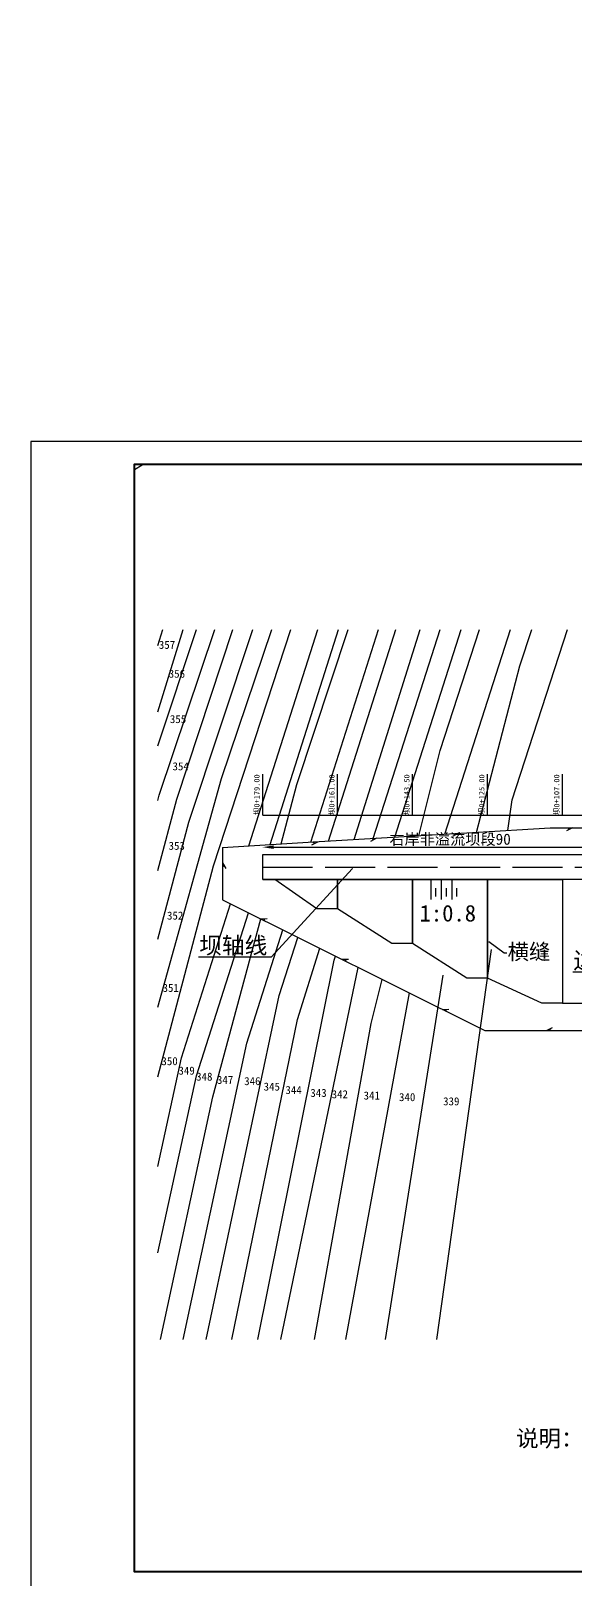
# Model space of a CAD drawing. Extents: x -40496 to 18830, y -938 to 396008.
# Drawn here: x 2316.1 to 2446.8, y -475.6 to -103.7 of the extents above; entities that cross this region are included whole.
import ezdxf
from ezdxf import colors
from ezdxf.entities.mleader import LeaderData, LeaderLine
from ezdxf.math import Vec2, Vec3

# ---------------------------------------------------------------- set-up
doc = ezdxf.new("R2010")
doc.units = 0
doc.header["$MEASUREMENT"] = 0
doc.linetypes.add('ACAD_ISO02W100', pattern=[15, 12, -3])
for name, color, linetype in [('Contour_Line_Intermediate', 7, 'Continuous'), ('Contour_Line_Major', 7, 'Continuous'), ('Contour_Line_Minor', 7, 'Continuous'), ('Iso-height_Area', 7, 'Continuous')]:
    doc.layers.add(name, color=color, linetype=linetype)
doc.styles.get("Standard").update_dxf_attribs({"font": 'simfang.ttf'})
doc.dimstyles.get("Standard").update_dxf_attribs({"dimtxt": 0.1, "dimasz": 0.18, "dimexe": 0.18, "dimexo": 0.0625, "dimgap": 0.09, "dimtad": 1, "dimtih": 1, "dimtoh": 1, "dimdec": 4, "dimzin": 0, "dimdsep": 46, "dimtxsty": 'Standard', "dimcen": 0.09, "dimadec": 0, "dimazin": 0, "dimtfac": 1, "dimtdec": 4, "dimtofl": 0, "dimtmove": 0, "dimatfit": 3, "dimfxl": 1, "dimtolj": 1, "dimtzin": 0, "dimarcsym": 0})

# ---------------------------------------------------------------- blocks, each defined once
blk = doc.blocks.new('*D22')
at = {"color": 0, "lineweight": -2, "transparency": 16777216}
for p, q in [((2371.76, 3035.97), (2371.76, 9325.89)), ((2461.76, 3035.72), (2461.76, 9325.89)), ((2374.43, -299.78), (2459.08, -299.78))]:
    blk.add_line(p, q, dxfattribs=at)
at = {"color": 0, "transparency": 16777216}
for points in [[(2374.43, -299.33), (2374.43, -300.22), (2371.76, -299.78)], [(2459.08, -299.33), (2459.08, -300.22), (2461.76, -299.78)]]:
    blk.add_solid(points, dxfattribs=at)
at = {"layer": 'Defpoints', "color": 0, "transparency": 16777216}
for p in [(2461.76, -299.78), (2371.76, -306.27), (2461.76, -306.52)]:
    blk.add_point(p, dxfattribs=at)
at = {"color": 0, "transparency": 16777216, "insert": (2416.76, -298.02), "char_height": 2.6738, "attachment_point": 5}
blk.add_mtext('\\A1;{\\fSimSun|b0|i0|c134|p2;右岸非溢流坝段}90', dxfattribs=at)

msp = doc.modelspace()

# ---------------------------------------------------------------- linework, layer by layer
for p, q in [((2371.75626, -292.06069, 1657418.80929), (2371.75626, -282.27624, 1657418.80929)), ((2389.76281, -292.06069, 1657418.80929), (2389.76281, -282.27624, 1657418.80929)), ((2407.76281, -292.06069, 1657418.80929), (2407.76281, -282.27624, 1657418.80929)), ((2425.76281, -292.06069, 1657418.80929), (2425.76281, -282.27624, 1657418.80929)), ((2443.75626, -292.06069, 1657418.80929), (2443.75626, -282.27624, 1657418.80929)), ((2371.75626, -292.06069, 1657418.80929), (2550.75627, -292.06069, 1657418.80929)), ((2383.99729, -298.53562, 2209386.59468), (2403.04937, -297.40844, 2209384.94302)), ((2403.04937, -297.40844, 2209384.94302), (2412.45129, -296.85219, 2209384.12795)), ((2412.45129, -296.85219, 2209384.12795), (2422.11474, -296.28047, 2209383.29021)), ((2418.75272, -296.45244, 2135189.82442), (2417.36121, -297.19264, 1229529.16153)), ((2418.05697, -296.82254, 1682359.49297), (2417.77086, -296.53747, 2046147.13551)), ((2422.11474, -296.28047, 2209383.29021), (2440.80316, -295.1748, 2209381.67008)), ((2440.80316, -295.1748, 2209381.67008), (2463.99503, -295.05254, 1719452.0175)), ((2446.14793, -295.15629, 2135189.82442), (2444.75643, -295.89649, 1229529.16153)), ((2445.45218, -295.52639, 1682359.49297), (2445.08443, -295.15997, 2149952.49824)), ((2362.14089, -299.82872, 2209388.48945), (2383.99729, -298.53562, 2209386.59468)), ((2362.14089, -299.82872, 2209388.48945), (2362.14089, -312.44987, 2209388.48945)), ((2384.89342, -298.55099, 2135189.82442), (2383.50191, -299.29119, 1229529.16153)), ((2384.19766, -298.92109, 1682359.49297), (2383.82991, -298.55467, 2149952.49824)), ((2399.07061, -297.64383, 2209385.28795), (2397.67911, -298.38404, 1303724.62506)), ((2398.37486, -298.01394, 1756554.9565), (2398.00711, -297.64752, 2224147.96177)), ((2362.14089, -303.55441, 2209388.48945), (2362.8811, -304.94592, 1303727.82656)), ((2362.511, -304.25016, 1756558.15801), (2362.14458, -304.61791, 2224151.16327)), ((2371.75628, -307.56701, 1657418.80929), (2441.75627, -307.56701, 1657418.80929)), ((2412.16421, -307.56701, 1657418.80929), (2412.16421, -312.33446, 1657418.80929)), ((2414.65991, -307.56701, 1657418.80929), (2414.65991, -312.33446, 1657418.80929)), ((2417.15544, -307.56701, 1657418.80929), (2417.15544, -312.33446, 1657418.80929)), ((2413.37545, -311.63814, 1657418.80929), (2413.37545, -309.65598, 1657418.80929)), ((2415.87115, -311.63814, 1657418.80929), (2415.87115, -309.65598, 1657418.80929)), ((2418.36667, -311.63814, 1657418.80929), (2418.36667, -309.65598, 1657418.80929)), ((2362.14089, -312.44987, 2209388.48945), (2425.08479, -343.84366, 1229529.16153)), ((2371.25659, -316.99719, 1763807.22144), (2372.83218, -316.95586, 858146.55855)), ((2372.04439, -316.97653, 1310976.89), (2372.20994, -317.46856, 1778569.89526)), ((2390.764, -326.72589, 1763807.22144), (2392.33959, -326.68456, 858146.55855)), ((2391.5518, -326.70522, 1310976.89), (2391.71735, -327.19726, 1778569.89526)), ((2414.89189, -338.76608, 1763807.22144), (2416.46748, -338.72475, 858146.55855)), ((2415.67968, -338.74541, 1310976.89), (2415.84523, -339.23745, 1778569.89526)), ((2425.08479, -343.84366, 1229529.16153), (2476.09764, -343.84366, 1719452.0175)), ((2439.93691, -343.84366, 1372167.53436), (2441.32841, -343.10346, 466506.87148)), ((2440.63266, -343.47356, 919337.20292), (2441.00041, -343.83998, 1386930.20818))]:
    msp.add_line(p, q)
at = {"linetype": 'ACAD_ISO02W100'}
msp.add_line((2371.75628, -304.56701, 1657418.80929), (2550.75627, -304.56701, 1657418.80929), dxfattribs=at)
for points, elevation in [([(2707.13109, -478.79575), (2707.13109, -202.28875), (2316.11109, -202.28875), (2316.11109, -478.79575)], 9268010.64), ([(2371.75628, -301.56701), (2550.75627, -301.56701), (2550.75627, -307.56701), (2371.75628, -307.56701), (2371.75628, -301.56701)], 1657418.80929), ([(2389.76283, -307.56701), (2389.76283, -314.5666), (2384.76283, -314.5666), (2374.65386, -307.56701), (2389.76283, -307.56701)], 1657418.80929), ([(2407.76283, -307.56701), (2407.76283, -322.90553), (2402.76283, -322.90553), (2389.76283, -314.5666), (2389.76283, -307.56701), (2407.76283, -307.56701)], 1657418.80929), ([(2425.76282, -307.56701), (2425.76282, -331.24445), (2420.76283, -331.24445), (2407.76283, -322.90553), (2407.76283, -307.56701), (2425.76282, -307.56701)], 1657418.80929), ([(2443.75627, -307.56701), (2443.76282, -337.26701), (2438.76282, -337.26701), (2425.76282, -331.24445), (2425.76282, -307.56701), (2443.75627, -307.56701)], 1657418.80929)]:
    msp.add_lwpolyline(points, dxfattribs=dict(elevation=elevation))
at = {"lineweight": 40, "elevation": 9221194.65613}
msp.add_lwpolyline([(2702.62599, -207.72825), (2702.62599, -473.85646), (2340.98835, -473.85646), (2340.98835, -207.72825)], close=True, dxfattribs=at)
at = {"elevation": 1657418.80929}
msp.add_lwpolyline([(2461.75627, -307.56701), (2443.75627, -307.56701), (2443.75627, -337.26701), (2461.75627, -337.26701)], close=True, dxfattribs=at)
at = {"layer": 'Contour_Line_Intermediate', "color": 0}
for points in [[(2346.57836, -288.57167, 6298191.4753), (2346.9183, -287.30287, 6298191.4753), (2360.25181, -247.47514, 6298191.4753)], [(2393.69516, -297.96186, 2983353.85672), (2409.60151, -247.47514, 2983353.85672)], [(2364.31028, -418.07014, 2983353.85672), (2380.07993, -341.17655, 2983353.85672), (2385.46538, -324.08315, 2983353.85672)]]:
    msp.add_polyline3d(points, dxfattribs=at)
at = {"layer": 'Contour_Line_Major', "color": 0}
for points in [[(2368.47079, -299.45422, 4640772.66601), (2385.01451, -247.47514, 4640772.66601)], [(2423.09463, -296.22249, 1325935.04743), (2433.54579, -256.23316, 1325935.04743), (2436.41229, -247.47514, 1325935.04743)], [(2346.57836, -376.54061, 4640772.66601), (2352.25777, -350.39427, 4640772.66601), (2364.03405, -313.3941, 4640772.66601)], [(2401.269, -418.07014, 1325935.04743), (2415.13148, -330.49385, 1325935.04743)]]:
    msp.add_polyline3d(points, dxfattribs=at)
at = {"layer": 'Contour_Line_Minor', "color": 7}
msp.add_polyline3d([(2340.98835, -209.06846, 8123431.68), (2342.84623, -207.94159, 8123431.68), (2343.12006, -207.72825, 8123431.68)], dxfattribs=at)
at = {"layer": 'Contour_Line_Minor', "color": 0}
for points in [[(2346.57836, -251.34805, 7292642.76087), (2347.75162, -247.47514, 7292642.76087)], [(2346.57836, -267.29914, 6961158.99902), (2352.62379, -247.47514, 6961158.99902)], [(2346.57836, -275.44637, 6629675.23716), (2355.83523, -247.47514, 6629675.23716)], [(2346.57836, -305.36373, 5966707.71344), (2351.14722, -288.24713, 5966707.71344), (2364.58995, -247.47514, 5966707.71344)], [(2346.57836, -321.89488, 5635223.95158), (2353.98793, -293.8024, 5635223.95158), (2369.42834, -247.47514, 5635223.95158)], [(2346.57836, -338.18633, 5303740.18973), (2361.85897, -283.28409, 5303740.18973), (2373.98305, -247.47514, 5303740.18973)], [(2346.57836, -354.94011, 4972256.42787), (2359.92002, -304.22758, 4972256.42787), (2378.55438, -247.47514, 4972256.42787)], [(2373.53338, -299.1547, 4309288.90415), (2389.95062, -247.47514, 4309288.90415)], [(2376.15933, -298.99934, 3977805.14229), (2379.99541, -284.73964, 3977805.14229), (2392.30828, -247.47514, 3977805.14229)], [(2383.30724, -298.57645, 3646321.38044), (2399.5383, -247.47514, 3646321.38044)], [(2387.55503, -298.32513, 3314837.61858), (2403.76117, -247.47514, 3314837.61858)], [(2398.3188, -297.68831, 2651870.09486), (2414.39716, -247.47514, 2651870.09486)], [(2403.50793, -297.38131, 2320386.33301), (2419.43223, -247.47514, 2320386.33301)], [(2409.22422, -297.04311, 1988902.57115), (2414.41235, -276.56565, 1988902.57115), (2423.86526, -247.47514, 1988902.57115)], [(2415.53917, -296.6695, 1657418.80929), (2431.28346, -247.47514, 1657418.80929)], [(2430.67124, -295.77424, 994451.28557), (2431.69623, -288.4502, 994451.28557), (2444.95593, -247.47514, 994451.28557)], [(2346.57836, -397.20801, 4309288.90415), (2355.87768, -354.7328, 4309288.90415), (2368.32934, -315.53641, 4309288.90415)], [(2347.25629, -418.07014, 3977805.14229), (2359.80221, -359.80302, 3977805.14229), (2371.3106, -317.02334, 3977805.14229)], [(2352.67436, -418.07014, 3646321.38044), (2367.9739, -346.85144, 3646321.38044), (2376.60873, -319.66582, 3646321.38044)], [(2358.20134, -418.07014, 3314837.61858), (2375.73793, -335.40364, 3314837.61858), (2380.18515, -321.44959, 3314837.61858)], [(2370.56393, -418.07014, 2651870.09486), (2388.96327, -326.90587, 2651870.09486), (2389.26095, -325.97622, 2651870.09486)], [(2413.55596, -418.07014, 994451.28557), (2426.67133, -324.35527, 994451.28557)], [(2376.11202, -418.07014, 2320386.33301), (2394.70865, -328.69331, 2320386.33301)], [(2384.1994, -418.07014, 1988902.57115), (2397.80316, -342.12187, 1988902.57115), (2400.47653, -331.57009, 1988902.57115)], [(2391.73641, -418.07014, 1657418.80929), (2407.03912, -334.79856, 1657418.80929)]]:
    msp.add_polyline3d(points, dxfattribs=at)
at = {"layer": 'Iso-height_Area', "color": 0}
for points in [[(2423.09463, -296.22249, 1325935.04743), (2433.54579, -256.23316, 1325935.04743), (2436.41229, -247.47514, 1325935.04743)], [(2430.67124, -295.77424, 994451.28557), (2431.69623, -288.4502, 994451.28557), (2444.94477, -247.47514, 994451.28557)], [(2413.55596, -418.07014, 994451.28557), (2426.67133, -324.35527, 994451.28557)], [(2401.269, -418.07014, 1325935.04743), (2415.13148, -330.49385, 1325935.04743)]]:
    msp.add_polyline3d(points, dxfattribs=at)

# ---------------------------------------------------------------- texts
at = {"attachment_point": 1}
for s, width, gutter_width, insert, char_height in [('357', 6.1932585, 0.64103, (2346.8167, -250.21768, 10551794.50317), 1.923077), ('356', 6.1932585, 0.64103, (2349.19247, -257.14761, 5635223.95158), 1.923077), ('355', 6.1932585, 0.64103, (2349.46975, -268.05114, 331483.76186), 1.923077), ('354', 6.1932585, 0.64103, (2350.10009, -279.39615, 331483.76186), 1.923077), ('353', 6.1932585, 0.64103, (2349.15499, -298.49307, 331483.76186), 1.923077), ('352', 6.1932585, 0.64103, (2348.77866, -315.25717, 331483.76186), 1.923077), ('1:0.8', 12.3496849, 2, (2409.44247, -313.65763, 1657418.80929), 3.9844), ('351', 6.1932585, 0.64103, (2347.70765, -332.62424, 3977805.14229), 1.923077), ('350', 6.1932585, 0.64103, (2347.43379, -350.23354, 3646321.38044), 1.923077), ('349', 6.1932585, 0.64103, (2351.52397, -352.50872, 3314837.61858), 1.923077), ('348', 6.1932585, 0.64103, (2355.77066, -353.94928, 2983353.85672), 1.923077), ('347', 6.1932585, 0.64103, (2360.76941, -354.73268, 2651870.09486), 1.923077), ('346', 6.1932585, 0.64103, (2367.31509, -355.02411, 331483.76186), 1.923077), ('345', 6.1932585, 0.64103, (2371.98316, -356.34887, 331483.76186), 1.923077), ('344', 6.1932585, 0.64103, (2377.21282, -357.16752, 331483.76186), 1.923077), ('343', 6.1932585, 0.64103, (2383.19845, -357.8604, 331483.76186), 1.923077), ('342', 6.1932585, 0.64103, (2388.31978, -358.18324, 994451.28557), 1.923077), ('341', 6.1932585, 0.64103, (2395.99277, -358.49268, 331483.76186), 1.923077), ('340', 6.1932585, 0.64103, (2404.49838, -358.87067, 331483.76186), 1.923077), ('339', 6.1932585, 0.64103, (2415.08664, -359.8797, 331483.76186), 1.923077), ('{\\fSimSun|b0|i0|c134|p2;说明：1、图中高程均采用黄海高程系统\\P      2、图中尺寸单位、高程以米计}', 132.7508284, 1.97435, (2432.62849, -439.84879, -2039897.09587), 3.9486974)]:
    msp.add_mtext_dynamic_manual_height_columns(s, width=width, gutter_width=gutter_width, heights=[0], dxfattribs=dict(at, insert=insert, char_height=char_height))
at = {"char_height": 1.2770512, "attachment_point": 4, "rotation": 90}
for s, insert in [('{\\fSimSun|b0|i0|c134|p2;坝}0+179.00', (2370.42637, -292.06069, 1398935.34551)), ('{\\fSimSun|b0|i0|c134|p2;坝}0+161.00', (2388.43292, -292.06069, 1398935.34551)), ('{\\fSimSun|b0|i0|c134|p2;坝}0+143.50', (2406.43292, -292.06069, 1398935.34551)), ('{\\fSimSun|b0|i0|c134|p2;坝}0+125.00', (2424.43292, -292.06069, 1398935.34551)), ('{\\fSimSun|b0|i0|c134|p2;坝}0+107.00', (2442.42636, -292.06069, 1398935.34551))]:
    msp.add_mtext_dynamic_manual_height_columns(s, width=20.0276821, gutter_width=0.64103, heights=[9.45651], dxfattribs=dict(at, insert=insert))

# ---------------------------------------------------------------- dimensions: what is measured, and where the dimension line sits
dim = msp.add_linear_dim(base=(2461.75637, -299.77572, 1657418.80929), p1=(2371.75628, -306.27392, 1657418.80929), p2=(2461.75637, -306.52222, 1657418.80929), text='{\\fSimSun|b0|i0|c134|p2;右岸非溢流坝段}90', dimstyle='Standard', override={"dimscale": 53475.905951, "dimtxt": 5e-05, "dimasz": 5e-05, "dimgap": 0})
dim.commit()
dim.dimension.update_dxf_attribs({"geometry": '*D22', "text_midpoint": (2416.75632, -298.02057, 1657418.80929)})

# ---------------------------------------------------------------- leaders
ml = msp.add_multileader_mtext('Standard')
ml.set_content('{\\fSimSun|b0|i0|c134|p2;坝轴线}', color=256)
ml.set_leader_properties()
ml.build(insert=Vec2(0, 0))
ml.multileader.update_dxf_attribs({"text_right_attachment_type": 6, "dogleg_length": 0.36, "arrow_head_size": 0.35951})
ctx = ml.context
ctx.base_point, ctx.char_height, ctx.arrow_head_size, ctx.landing_gap_size, ctx.plane_origin = Vec3(2356.14739, -323.68938, 624218.87541), 3.9945473, 0.35951, 0.17975, Vec3(2393.56296, -304.65657, 624218.87541)
ctx.right_attachment, ctx.text_align_type = 6, 2
notes = []
notes.append((ctx, [(0, (1, 1, 0), (2373.762, -326.1843, 624218.87541), (-1, 0), 0.71902, [(0, [(2393.56296, -304.65657, 624218.87541)], 0, [])])]))
ctx.mtext.insert, ctx.mtext.alignment, ctx.mtext.flow_direction = Vec3(2372.86323, -321.39085, 624218.87541), 3, 5
ml = msp.add_multileader_mtext('Standard')
ml.set_content('{\\fSimSun|b0|i0|c134|p2;横缝}', color=256)
ml.set_leader_properties()
ml.build(insert=Vec2(0, 0))
ml.multileader.update_dxf_attribs({"text_right_attachment_type": 6, "dogleg_length": 0.36, "arrow_head_size": 0.33874})
ctx = ml.context
ctx.base_point, ctx.char_height, ctx.arrow_head_size, ctx.landing_gap_size, ctx.plane_origin = Vec3(2430.41068, -325.16543, 1657418.80929), 3.7637743, 0.33874, 0.16937, Vec3(2423.23446, -308.13688, 1657418.80929)
ctx.right_attachment = 6
notes.append((ctx, [(0, (1, 1, 0), (2429.7332, -325.16543, 1657418.80929), (1, 0), 0.67748, [(0, [(2425.76282, -322.26325, 1657418.80929)], 0, [])])]))
ctx.mtext.insert, ctx.mtext.flow_direction = Vec3(2430.58005, -323.01019, 1657418.80929), 5
ml = msp.add_multileader_mtext('Standard')
ml.set_content('{\\fSimSun|b0|i0|c134|p2;边墩}', color=256)
ml.set_leader_properties()
ml.build(insert=Vec2(0, 0))
ml.multileader.update_dxf_attribs({"text_right_attachment_type": 6, "dogleg_length": 0.36, "arrow_head_size": 0.36063})
ctx = ml.context
ctx.base_point, ctx.char_height, ctx.arrow_head_size, ctx.landing_gap_size, ctx.plane_origin = Vec3(2446.09394, -327.30062, 1657418.80929), 4.0070525, 0.36063, 0.18032, Vec3(2474.82542, -302.12854, 1657418.80929)
ctx.right_attachment, ctx.text_align_type = 6, 2
notes.append((ctx, [(0, (1, 1, 0), (2458.21203, -329.83693, 1657418.80929), (-1, 0), 0.72127, [(0, [(2462.91496, -324.07468, 1657418.80929)], 0, [])])]))
ctx.mtext.insert, ctx.mtext.alignment, ctx.mtext.flow_direction = Vec3(2457.31044, -325.02846, 1657418.80929), 3, 5
for ctx, leaders in notes:
    for number, flags, end, landing, length, lines in leaders:
        leader = LeaderData()
        leader.index, (leader.has_last_leader_line, leader.has_dogleg_vector, leader.attachment_direction) = number, flags
        leader.last_leader_point, leader.dogleg_vector, leader.dogleg_length = Vec3(end), Vec3(landing), length
        for number, points, colour, breaks in lines:
            line = LeaderLine()
            line.index, line.vertices, line.color, line.breaks = number, Vec3.list(points), colors.encode_raw_color(colour), breaks
            leader.lines.append(line)
        ctx.leaders.append(leader)

doc.saveas('drawing.dxf')
